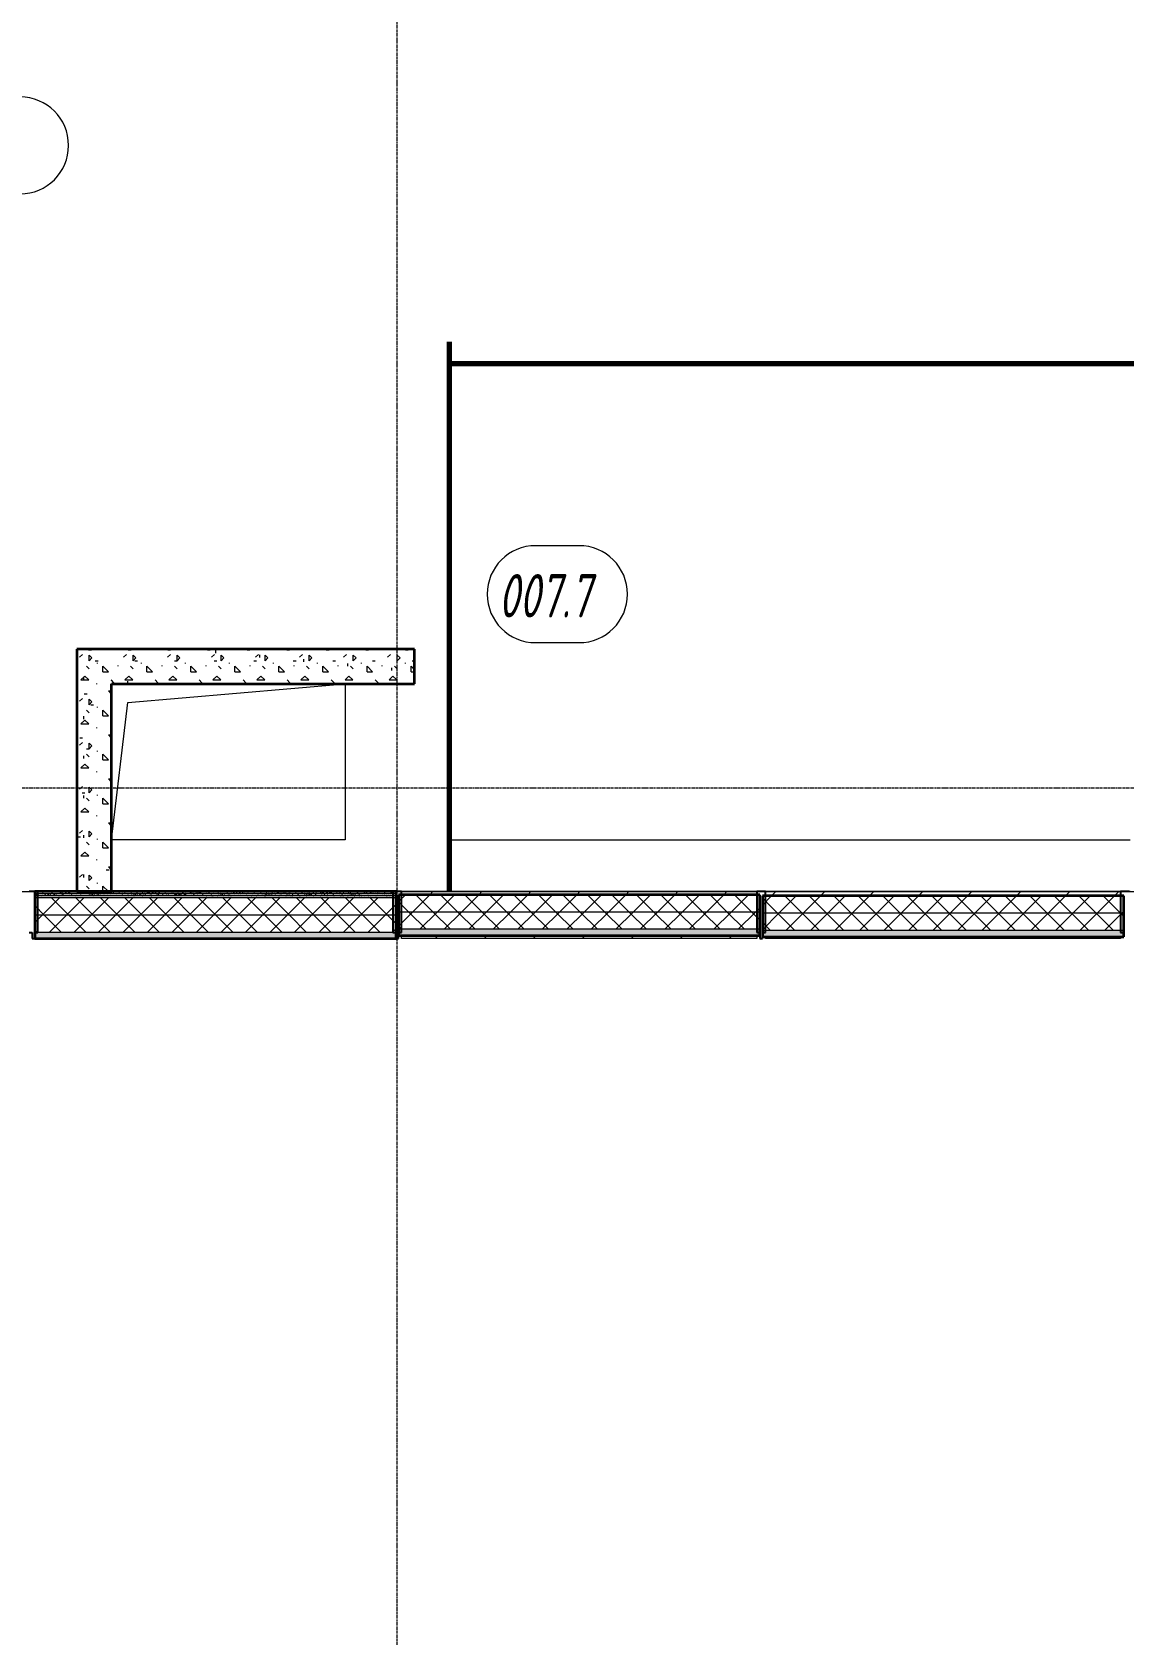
# Model space of a CAD drawing. Header units: millimetres. Extents: x -4948 to 42228, y -4856 to 69378.
# Drawn here: x 3402 to 9702, y -4856 to 4454 of the extents above; entities that cross this region are included whole.
import ezdxf

# ---------------------------------------------------------------- set-up
doc = ezdxf.new("R2010")
doc.units = ezdxf.units.MM
doc.linetypes.add('Линия сетки', pattern=[22.225, 12.7, -3.175, 3.175, -3.175])
doc.linetypes.add('Штрих 3 х 1_5 мм', pattern=[4.5, 3, -1.5])
for name, color, linetype, lineweight in [('A-AREA', 32, 'Continuous', 9), ('A-AREA-IDEN', 2, 'Continuous', 30), ('A-DETL', 90, 'Continuous', 9), ('A-FLOR', 192, 'Continuous', 13), ('A-GLAZ-CWMG', 51, 'Continuous', 9), ('A-WALL', 113, 'Continuous', 13), ('A-WALL-PATT', 111, 'Continuous', 13), ('I-WALL', 2, 'Continuous', 13), ('S-GRID', 1, 'Continuous', 30)]:
    doc.layers.add(name, color=color, linetype=linetype, lineweight=lineweight)
doc.styles.add('ISOCPEUR_B_I', font='', dxfattribs={"width": 0.7, "height": 250})
doc.styles.get('ISOCPEUR_B_I').set_extended_font_data('ISOCPEUR', italic=True, bold=True)
pattern_1 = [(45, (0, 0), (-141.4214, 141.4214), [])]

# ---------------------------------------------------------------- blocks, each defined once
blk = doc.blocks.new('27ELB-RD-AR-0000-BIM_rvt-1-1 этаж отм_ _0_000 лотки')
at = {"layer": 'A-GLAZ-CWMG'}
h = blk.add_hatch(dxfattribs=at)
h.set_pattern_fill('FP_3', color=252, style=0, pattern_type=2)
h.set_pattern_definition(pattern_1)
h.paths.add_polyline_path([(7583.9, -525.5), (7583.9, -508), (5533.9, -508), (5533.9, -525.5)], flags=0)
h = blk.add_hatch(dxfattribs=at)
h.set_pattern_fill('FP_3', color=252, style=0, pattern_type=2)
h.set_pattern_definition(pattern_1)
h.paths.add_polyline_path([(7633.9, -533), (9683.9, -533), (9683.9, -508), (7633.9, -508)], flags=0)
h = blk.add_hatch(dxfattribs=at)
h.set_pattern_fill('FP_2', color=252, style=0, pattern_type=2)
h.set_pattern_definition(pattern_1)
h.paths.add_polyline_path([(7583.9, -778), (7583.9, -760.5), (5533.9, -760.5), (5533.9, -778)], flags=0)
h = blk.add_hatch(dxfattribs=at)
h.set_pattern_fill('FP_3', color=252, style=0, pattern_type=2)
h.set_pattern_definition(pattern_1)
h.paths.add_polyline_path([(9683.9, -778), (9683.9, -768), (7633.9, -768), (7633.9, -778), (7765.3, -778)], flags=0)
at = {"layer": 'A-WALL-PATT', "lineweight": 9}
for points in [[(5042.3, -778), (5501.9, -778), (5501.9, -743), (3415.9, -743), (3415.9, -778)], [(7601.9, -760.5), (7601.9, -725.5), (5515.9, -725.5), (5515.9, -760.5)], [(9701.9, -768), (9701.9, -733), (7615.9, -733), (7615.9, -768), (7765.3, -768)]]:
    blk.add_hatch(color=252, dxfattribs=at).paths.add_polyline_path(points, flags=0)
at = {"layer": 'A-AREA', "color": 252, "linetype": 'Штрих 3 х 1_5 мм', "lineweight": 70}
for p, q in [((5808.9, 2667.1), (5808.9, -508)), ((5808.9, 2542.1), (10908.9, 2542.1))]:
    blk.add_line(p, q, dxfattribs=at)
at = {"layer": 'A-AREA-IDEN', "color": 252, "lineweight": 9}
for p, q in [((6557.5, 1489.8), (6307.5, 1489.8)), ((6307.5, 929.8), (6557.5, 929.8))]:
    blk.add_line(p, q, dxfattribs=at)
for centre, start, end in [((3331.5, 3801), 270, 90), ((6307.5, 1209.8), 90, 270), ((6557.5, 1209.8), 270, 90)]:
    blk.add_arc(centre, 280, start, end, dxfattribs=at)
at = {"layer": 'A-DETL', "color": 252}
for p, q in [((3952.7, 584.7), (5208.9, 692.1)), ((3858.9, -207.9), (3952.7, 584.7))]:
    blk.add_line(p, q, dxfattribs=at)
at = {"layer": 'A-GLAZ-CWMG', "color": 252, "lineweight": 25, "extrusion": (0, 0, -1)}
for p, q in [((3433.9, -508), (3383.9, -508)), ((3433.9, -743), (3433.9, -508)), ((5483.9, -508), (5483.9, -743)), ((5533.9, -508), (5483.9, -508)), ((5533.9, -743), (5533.9, -508)), ((7583.9, -508), (7583.9, -743)), ((7633.9, -508), (7583.9, -508)), ((7633.9, -743), (7633.9, -508)), ((9683.9, -508), (9683.9, -743)), ((9733.9, -508), (9683.9, -508)), ((3383.9, -743), (3401.9, -743)), ((3401.9, -743), (3401.9, -778)), ((3415.9, -778), (3415.9, -743)), ((3415.9, -743), (3433.9, -743)), ((5483.9, -743), (5501.9, -743)), ((5501.9, -743), (5501.9, -778)), ((5515.9, -778), (5515.9, -743)), ((5515.9, -743), (5533.9, -743)), ((7583.9, -743), (7601.9, -743)), ((7601.9, -743), (7601.9, -778)), ((7615.9, -778), (7615.9, -743)), ((7615.9, -743), (7633.9, -743)), ((9683.9, -743), (9701.9, -743)), ((3401.9, -778), (3415.9, -778)), ((5501.9, -778), (5515.9, -778)), ((7601.9, -778), (7615.9, -778))]:
    blk.add_line(p, q, dxfattribs=at)
at = {"layer": 'A-GLAZ-CWMG', "color": 252}
for p, q in [((7583.9, -508), (5533.9, -508)), ((9683.9, -508), (7633.9, -508)), ((5533.9, -778), (5533.9, -760.5)), ((7583.9, -778), (5533.9, -778)), ((7583.9, -760.5), (7583.9, -778)), ((7633.9, -778), (7633.9, -768)), ((9683.9, -778), (7633.9, -778)), ((9683.9, -768), (9683.9, -778))]:
    blk.add_line(p, q, dxfattribs=at)
at = {"layer": 'A-WALL', "color": 252, "lineweight": 35}
for p, q in [((5501.9, -508), (3415.9, -508)), ((3415.9, -508), (3415.9, -778)), ((5501.9, -778), (5501.9, -508)), ((7601.9, -525.5), (5515.9, -525.5)), ((5515.9, -525.5), (5515.9, -760.5)), ((7601.9, -760.5), (7601.9, -525.5)), ((9701.9, -533), (7615.9, -533)), ((7615.9, -533), (7615.9, -768)), ((9701.9, -768), (9701.9, -533)), ((3415.9, -778), (5501.9, -778)), ((5515.9, -760.5), (7601.9, -760.5)), ((7615.9, -768), (9701.9, -768))]:
    blk.add_line(p, q, dxfattribs=at)
at = {"layer": 'A-WALL', "color": 252, "lineweight": 9}
for p, q in [((5501.9, -520.5), (3415.9, -520.5)), ((5501.9, -533), (3415.9, -533)), ((5501.9, -543), (3415.9, -543)), ((5501.9, -643), (3415.9, -643)), ((7601.9, -625.5), (5515.9, -625.5)), ((9701.9, -633), (7615.9, -633)), ((5501.9, -743), (3415.9, -743)), ((7601.9, -725.5), (5515.9, -725.5)), ((9701.9, -733), (7615.9, -733))]:
    blk.add_line(p, q, dxfattribs=at)
at = {"layer": 'A-WALL-PATT', "color": 252, "linetype": 'Continuous', "lineweight": 9}
for p, q in [((3675.1, 845.4), (3690.9, 861.2)), ((3727.4, 889), (3743.3, 889)), ((3746.5, 841.4), (3730.6, 857.3)), ((3730.6, 825.5), (3730.6, 857.2)), ((3730.6, 825.5), (3746.5, 841.4)), ((3857.6, 889), (3854.5, 892.1)), ((3857.6, 889), (3858.9, 890.2)), ((3858.9, 890.2), (3860.7, 892.1)), ((3929.1, 845.4), (3944.9, 861.2)), ((3956.1, 889), (3971.9, 889)), ((4000.5, 841.4), (3984.6, 857.3)), ((3984.6, 825.5), (3984.6, 857.2)), ((3984.6, 825.5), (4000.5, 841.4)), ((4111.6, 889), (4108.5, 892.1)), ((4111.6, 889), (4114.7, 892.1)), ((4183.1, 845.4), (4198.9, 861.2)), ((4184.6, 889), (4200.5, 889)), ((4254.5, 841.4), (4238.6, 857.3)), ((4238.6, 825.5), (4238.6, 857.2)), ((4238.6, 825.5), (4254.5, 841.4)), ((4365.6, 889), (4362.5, 892.1)), ((4365.6, 889), (4368.7, 892.1)), ((4413.2, 889), (4429.1, 889)), ((4437.1, 845.4), (4452.9, 861.2)), ((4460.9, 869.9), (4460.9, 885.8)), ((4508.5, 841.4), (4492.6, 857.3)), ((4492.6, 825.5), (4492.6, 857.2)), ((4492.6, 825.5), (4508.5, 841.4)), ((4619.6, 889), (4616.5, 892.1)), ((4619.6, 889), (4622.7, 892.1)), ((4641.9, 889), (4657.7, 889)), ((4691.1, 845.4), (4706.9, 861.2)), ((4714.9, 844.5), (4714.9, 860.4)), ((4762.5, 841.4), (4746.6, 857.3)), ((4746.6, 825.5), (4746.6, 857.2)), ((4746.6, 825.5), (4762.5, 841.4)), ((4873.6, 889), (4870.5, 892.1)), ((4870.5, 889), (4886.3, 889)), ((4873.6, 889), (4876.7, 892.1)), ((4945.1, 845.4), (4960.9, 861.2)), ((5016.5, 841.4), (5000.6, 857.3)), ((5000.6, 825.5), (5000.6, 857.2)), ((5000.6, 825.5), (5016.5, 841.4)), ((5099.1, 889), (5114.9, 889)), ((5127.6, 889), (5124.5, 892.1)), ((5127.6, 889), (5130.7, 892.1)), ((5199.1, 845.4), (5214.9, 861.2)), ((5270.5, 841.4), (5254.6, 857.3)), ((5254.6, 825.5), (5254.6, 857.2)), ((5254.6, 825.5), (5270.5, 841.4)), ((5327.7, 889), (5343.5, 889)), ((5381.6, 889), (5378.5, 892.1)), ((5381.6, 889), (5384.7, 892.1)), ((5453.1, 845.4), (5468.9, 861.2)), ((5524.5, 841.4), (5508.6, 857.3)), ((5508.6, 825.5), (5508.6, 857.2)), ((5508.6, 825.5), (5524.5, 841.4)), ((5556.2, 889), (5572.1, 889)), ((3730.6, 777.9), (3714.7, 793.8)), ((3765.6, 825.5), (3781.4, 825.5)), ((3778.2, 809.6), (3778.2, 813.6)), ((3810, 762), (3810, 793.7)), ((3841.7, 762), (3810, 793.7)), ((3810, 762), (3841.8, 762)), ((3897.3, 793.7), (3897.3, 797.7)), ((3984.6, 777.9), (3968.7, 793.8)), ((3994.2, 825.5), (4010, 825.5)), ((4032.2, 809.6), (4032.2, 813.6)), ((4064, 762), (4064, 793.7)), ((4095.7, 762), (4064, 793.7)), ((4064, 762), (4095.8, 762)), ((4151.3, 793.7), (4151.3, 797.7)), ((4238.6, 777.9), (4222.7, 793.8)), ((4222.8, 825.5), (4238.6, 825.5)), ((4286.2, 809.6), (4286.2, 813.6)), ((4318, 762), (4318, 793.7)), ((4349.7, 762), (4318, 793.7)), ((4318, 762), (4349.8, 762)), ((4405.3, 793.7), (4405.3, 797.7)), ((4451.4, 825.5), (4467.2, 825.5)), ((4492.6, 777.9), (4476.7, 793.8)), ((4540.2, 809.6), (4540.2, 813.6)), ((4572, 762), (4572, 793.7)), ((4603.7, 762), (4572, 793.7)), ((4572, 762), (4603.8, 762)), ((4659.3, 793.7), (4659.3, 797.7)), ((4680, 825.5), (4695.8, 825.5)), ((4746.6, 777.9), (4730.7, 793.8)), ((4794.2, 809.6), (4794.2, 813.6)), ((4826, 762), (4826, 793.7)), ((4857.7, 762), (4826, 793.7)), ((4826, 762), (4857.8, 762)), ((4908.6, 825.5), (4924.4, 825.5)), ((4913.3, 793.7), (4913.3, 797.7)), ((4968.9, 819.1), (4968.9, 835)), ((5000.6, 777.9), (4984.7, 793.8)), ((5048.2, 809.6), (5048.2, 813.6)), ((5080, 762), (5080, 793.7)), ((5111.7, 762), (5080, 793.7)), ((5080, 762), (5111.8, 762)), ((5137.2, 825.5), (5153, 825.5)), ((5167.3, 793.7), (5167.3, 797.7)), ((5222.9, 793.7), (5222.9, 809.6)), ((5254.6, 777.9), (5238.7, 793.8)), ((5302.2, 809.6), (5302.2, 813.6)), ((5334, 762), (5334, 793.7)), ((5365.7, 762), (5334, 793.7)), ((5334, 762), (5365.8, 762)), ((5365.8, 825.5), (5381.6, 825.5)), ((5421.3, 793.7), (5421.3, 797.7)), ((5476.9, 768.3), (5476.9, 784.2)), ((5508.6, 777.9), (5492.7, 793.8)), ((5556.2, 809.6), (5556.2, 813.6)), ((5588, 762), (5588, 793.7)), ((5608.9, 772.9), (5588, 793.7)), ((5588, 762), (5608.9, 762)), ((5594.4, 825.5), (5608.9, 825.5)), ((3683, 714.4), (3705.4, 736.8)), ((3683, 714.4), (3727.9, 714.4)), ((3698.9, 717.5), (3698.9, 733.4)), ((3727.9, 714.4), (3705.4, 736.8)), ((3774.3, 690.6), (3774.3, 694.5)), ((3858.9, 713.1), (3857.6, 714.4)), ((3873.5, 698.5), (3858.9, 713.1)), ((3937, 714.4), (3959.4, 736.8)), ((3937, 714.4), (3981.9, 714.4)), ((3952.9, 692.1), (3952.9, 708)), ((3981.9, 714.4), (3959.4, 736.8)), ((4028.3, 692.1), (4028.3, 694.5)), ((4127.5, 698.5), (4111.6, 714.4)), ((4191, 714.4), (4213.4, 736.8)), ((4191, 714.4), (4235.9, 714.4)), ((4235.9, 714.4), (4213.4, 736.8)), ((4282.3, 692.1), (4282.3, 694.5)), ((4381.5, 698.5), (4365.6, 714.4)), ((4445, 714.4), (4467.4, 736.8)), ((4445, 714.4), (4489.9, 714.4)), ((4489.9, 714.4), (4467.4, 736.8)), ((4536.3, 692.1), (4536.3, 694.5)), ((4635.5, 698.5), (4619.6, 714.4)), ((4699, 714.4), (4721.4, 736.8)), ((4699, 714.4), (4743.9, 714.4)), ((4743.9, 714.4), (4721.4, 736.8)), ((4790.3, 692.1), (4790.3, 694.5)), ((4889.5, 698.5), (4873.6, 714.4)), ((4953, 714.4), (4975.4, 736.8)), ((4953, 714.4), (4997.9, 714.4)), ((4997.9, 714.4), (4975.4, 736.8)), ((5044.3, 692.1), (5044.3, 694.5)), ((5143.5, 698.5), (5127.6, 714.4)), ((5207, 714.4), (5229.4, 736.8)), ((5207, 714.4), (5251.9, 714.4)), ((5251.9, 714.4), (5229.4, 736.8)), ((5298.3, 692.1), (5298.3, 694.5)), ((5397.5, 698.5), (5381.6, 714.4)), ((5461, 714.4), (5483.4, 736.8)), ((5461, 714.4), (5505.9, 714.4)), ((5505.9, 714.4), (5483.4, 736.8)), ((5552.3, 692.1), (5552.3, 694.5)), ((3675.1, 591.4), (3690.9, 607.2)), ((3702.1, 635), (3717.9, 635)), ((3746.5, 587.4), (3730.6, 603.3)), ((3730.6, 571.5), (3730.6, 603.2)), ((3730.6, 571.5), (3746.5, 587.4)), ((3740.2, 571.5), (3756, 571.5)), ((3778.2, 555.6), (3778.2, 559.6)), ((3857.6, 635), (3841.7, 650.9)), ((3841.8, 650.9), (3858.9, 650.9)), ((3857.6, 635), (3858.9, 636.2)), ((3683, 460.4), (3705.4, 482.8)), ((3698.9, 488.9), (3698.9, 504.8)), ((3727.9, 460.4), (3705.4, 482.8)), ((3730.6, 523.9), (3714.7, 539.8)), ((3810, 508), (3810, 539.7)), ((3841.7, 508), (3810, 539.7)), ((3810, 508), (3841.8, 508)), ((3676.7, 381), (3692.5, 381)), ((3683, 460.4), (3727.9, 460.4)), ((3774.3, 436.6), (3774.3, 440.5)), ((3857.6, 381), (3841.7, 396.9)), ((3841.8, 396.9), (3858.9, 396.9)), ((3858.9, 459.1), (3857.6, 460.4)), ((3857.6, 381), (3858.9, 382.2)), ((3675.1, 337.4), (3690.9, 353.2)), ((3730.6, 269.9), (3714.7, 285.7)), ((3714.8, 317.5), (3730.6, 317.5)), ((3746.5, 333.4), (3730.6, 349.2)), ((3730.6, 317.5), (3730.6, 349.2)), ((3730.6, 317.5), (3746.5, 333.4)), ((3778.2, 301.6), (3778.2, 305.6)), ((3810, 254), (3810, 285.7)), ((3841.7, 254), (3810, 285.7)), ((3683, 206.4), (3705.4, 228.8)), ((3683, 206.4), (3727.9, 206.4)), ((3698.9, 260.3), (3698.9, 276.2)), ((3727.9, 206.4), (3705.4, 228.8)), ((3774.3, 182.6), (3774.3, 186.5)), ((3810, 254), (3841.8, 254)), ((3858.9, 205.1), (3857.6, 206.4)), ((3658.9, 127), (3667.1, 127)), ((3675.1, 83.4), (3690.9, 99.2)), ((3746.5, 79.4), (3730.6, 95.2)), ((3730.6, 63.5), (3730.6, 95.2)), ((3857.6, 127), (3841.7, 142.9)), ((3841.8, 142.9), (3858.9, 142.9)), ((3857.6, 127), (3858.9, 128.2)), ((3689.3, 63.5), (3705.2, 63.5)), ((3698.9, 31.7), (3698.9, 47.6)), ((3730.6, 15.9), (3714.7, 31.7)), ((3730.6, 63.5), (3746.5, 79.4)), ((3778.2, 47.6), (3778.2, 51.6)), ((3810, 0), (3810, 31.7)), ((3841.7, 0), (3810, 31.7)), ((3810, 0), (3841.8, 0)), ((3683, -47.6), (3705.4, -25.2)), ((3683, -47.6), (3727.9, -47.6)), ((3727.9, -47.6), (3705.4, -25.2)), ((3774.3, -71.4), (3774.3, -67.5)), ((3858.9, -48.9), (3857.6, -47.6)), ((3675.1, -170.6), (3690.9, -154.8)), ((3698.9, -196.9), (3698.9, -181)), ((3730.6, -190.5), (3730.6, -158.8)), ((3746.5, -174.6), (3730.6, -158.8)), ((3730.6, -190.5), (3746.5, -174.6)), ((3857.6, -127), (3841.7, -111.1)), ((3841.8, -111.1), (3858.9, -111.1)), ((3854.4, -127), (3858.9, -127)), ((3857.6, -127), (3858.9, -125.8)), ((3663.9, -190.5), (3679.8, -190.5)), ((3683, -301.6), (3705.4, -279.2)), ((3727.9, -301.6), (3705.4, -279.2)), ((3730.6, -238.1), (3714.7, -222.3)), ((3778.2, -206.4), (3778.2, -202.4)), ((3810, -254), (3810, -222.3)), ((3841.7, -254), (3810, -222.3)), ((3810, -254), (3841.8, -254)), ((3683, -301.6), (3727.9, -301.6)), ((3774.3, -325.4), (3774.3, -321.5)), ((3857.6, -381), (3841.7, -365.1)), ((3841.8, -365.1), (3858.9, -365.1)), ((3858.9, -302.9), (3857.6, -301.6)), ((3675.1, -424.6), (3690.9, -408.8)), ((3698.9, -425.5), (3698.9, -409.6)), ((3730.6, -444.5), (3730.6, -412.8)), ((3746.5, -428.6), (3730.6, -412.8)), ((3730.6, -444.5), (3746.5, -428.6)), ((3778.2, -460.4), (3778.2, -456.4)), ((3829.1, -381), (3844.9, -381)), ((3857.6, -381), (3858.9, -379.8)), ((3415.9, -543.9), (3416.8, -543)), ((3416.2, -518.6), (3419, -520.4)), ((3419.5, -511.7), (3422.2, -509.6)), ((3423.4, -521.8), (3425.8, -524.1)), ((3435.7, -524.4), (3438.3, -522.3)), ((3439.3, -508), (3439.3, -508.1)), ((3452.8, -511.2), (3455.5, -509.2)), ((3455.6, -531.5), (3458.9, -531.1)), ((3455.7, -518.5), (3458.6, -520.3)), ((3458.2, -643), (3558.2, -543)), ((3461.5, -510.7), (3464, -512.9)), ((3462.1, -530.7), (3465.4, -530.2)), ((3470, -523.2), (3472.6, -521.1)), ((3472.4, -529.3), (3475.8, -528.9)), ((3474.2, -522.2), (3476.5, -524.4)), ((3476.5, -524.4), (3476.5, -524.4)), ((3476.5, -524.4), (3479, -526.7)), ((3485.3, -511.4), (3487.9, -509.4)), ((3489.8, -527), (3493.1, -526.6)), ((3495.3, -518.5), (3498.1, -520.3)), ((3496.3, -526.2), (3499.6, -525.7)), ((3503.2, -522.7), (3505.9, -520.7)), ((3506.6, -524.8), (3509.9, -524.4)), ((3512.4, -511.1), (3514.7, -513.2)), ((3612.9, -643), (3512.9, -543)), ((3514.7, -513.2), (3514.7, -513.2)), ((3514.7, -513.2), (3517.2, -515.5)), ((3519.6, -510.2), (3522.2, -508.1)), ((3522.5, -533), (3523, -532.6)), ((3524, -522.5), (3527.3, -522.1)), ((3525.8, -523.4), (3528.2, -525.6)), ((3530.5, -521.7), (3533.8, -521.2)), ((3534.8, -518.4), (3537.7, -520.2)), ((3535.7, -522.9), (3538.4, -520.8)), ((3540.8, -520.3), (3544.1, -519.9)), ((3552.8, -509.7), (3555.1, -508)), ((3555.2, -533), (3556.3, -532.2)), ((3558.2, -518), (3561.5, -517.6)), ((3563.9, -512.2), (3566.4, -514.5)), ((3564.7, -517.2), (3568, -516.7)), ((3570, -521.6), (3571.5, -520.5)), ((3571.5, -520.5), (3572.7, -519.6)), ((3574.4, -518.3), (3577.2, -520.1)), ((3575, -515.8), (3578.3, -515.4)), ((3576.6, -523.8), (3578.9, -526)), ((3578.9, -526), (3578.9, -526)), ((3578.9, -526), (3581.4, -528.2)), ((3585.3, -509.9), (3587.8, -508)), ((3587.9, -533), (3588.8, -532.3)), ((3592.4, -513.5), (3595.7, -513.1)), ((3598.8, -512.7), (3602.2, -512.2)), ((3599.6, -643), (3699.6, -543)), ((3603.2, -521.2), (3604.2, -520.5)), ((3604.2, -520.5), (3605.9, -519.2)), ((3609.2, -511.3), (3612.5, -510.9)), ((3613.9, -518.2), (3616.8, -520)), ((3614.7, -512.7), (3617.1, -514.8)), ((3617.1, -514.8), (3617.1, -514.8)), ((3617.1, -514.8), (3619.6, -517.1)), ((3619.6, -508.7), (3620.4, -508)), ((3620.6, -533), (3623.1, -531.1)), ((3626.5, -509), (3629.9, -508.6)), ((3628.1, -524.9), (3630.6, -527.2)), ((3633, -508.2), (3634.1, -508)), ((3635.7, -521.4), (3636.8, -520.5)), ((3636.8, -520.5), (3638.4, -519.3)), ((3652.9, -508.2), (3653.1, -508)), ((3653.5, -518.2), (3656.3, -520)), ((3653.7, -532.7), (3656.3, -530.7)), ((3754.3, -643), (3654.3, -543)), ((3666.3, -513.8), (3668.8, -516)), ((3670, -520.1), (3672.7, -518.1)), ((3679, -525.4), (3681.3, -527.5)), ((3681.3, -527.5), (3681.3, -527.5)), ((3681.3, -527.5), (3683.8, -529.8)), ((3685.3, -508.4), (3685.8, -508)), ((3686.1, -532.9), (3688.8, -530.8)), ((3693, -518.1), (3695.9, -519.9)), ((3703.3, -519.7), (3705.9, -517.7)), ((3706.6, -531.4), (3710, -530.9)), ((3713.1, -530.5), (3716.4, -530.1)), ((3730.6, -492.1), (3714.7, -476.3)), ((3717.1, -514.2), (3719.5, -516.4)), ((3719.5, -516.4), (3719.5, -516.4)), ((3719.5, -516.4), (3721.9, -518.6)), ((3720.5, -531.6), (3723.1, -529.6)), ((3723.4, -529.2), (3726.8, -528.7)), ((3730.5, -526.5), (3733, -528.8)), ((3732.6, -518), (3735.4, -519.8)), ((3735.8, -519.9), (3738.4, -517.8)), ((3740.8, -526.9), (3744.1, -526.4)), ((3741, -643), (3841, -543)), ((3747.3, -526), (3750.6, -525.6)), ((3753.7, -531.2), (3756.4, -529.2)), ((3757.6, -524.7), (3760.9, -524.2)), ((3768.7, -515.3), (3771.2, -517.6)), ((3770.1, -518.6), (3772.7, -516.6)), ((3772.1, -518), (3775, -519.8)), ((3775, -522.4), (3778.3, -521.9)), ((3781.3, -526.9), (3783.7, -529.1)), ((3781.5, -521.5), (3784.8, -521.1)), ((3783.7, -529.1), (3783.7, -529.1)), ((3783.7, -529.1), (3786.2, -531.3)), ((3786.2, -531.4), (3788.8, -529.3)), ((3791.8, -520.2), (3795.1, -519.7)), ((3895.7, -643), (3795.7, -543)), ((3803.3, -518.2), (3806, -516.2)), ((3809.2, -517.9), (3812.5, -517.4)), ((3841.7, -507.9), (3810, -476.3)), ((3810, -507.9), (3810, -476.3)), ((3811.7, -517.9), (3814.5, -519.7)), ((3815.7, -517), (3819, -516.6)), ((3819.5, -515.8), (3821.9, -517.9)), ((3820.5, -530.1), (3823.1, -528.1)), ((3821.9, -517.9), (3821.9, -517.9)), ((3821.9, -517.9), (3824.3, -520.2)), ((3826, -515.7), (3829.3, -515.2)), ((3832.9, -528), (3835.4, -530.3)), ((3835.8, -518.4), (3838.5, -516.3)), ((3843.4, -513.4), (3846.7, -512.9)), ((3849.8, -512.5), (3853.2, -512.1)), ((3851.2, -517.8), (3854.1, -519.6)), ((3853.7, -529.7), (3856.4, -527.7)), ((3860.2, -511.2), (3863.5, -510.7)), ((3861.4, -508), (3862.5, -509)), ((3870.1, -517.1), (3872.8, -515.1)), ((3871.1, -516.9), (3873.6, -519.2)), ((3877.6, -508.9), (3880.9, -508.4)), ((3882.5, -643), (3982.5, -543)), ((3883.7, -528.5), (3886.1, -530.6)), ((3886.1, -530.6), (3886.1, -530.6)), ((3886.1, -530.6), (3888.5, -532.9)), ((3886.2, -529.9), (3888.9, -527.8)), ((3890.8, -517.7), (3893.6, -519.5)), ((3903.3, -516.7), (3906, -514.7)), ((3920.5, -528.6), (3923.2, -526.6)), ((3921.9, -517.3), (3924.2, -519.5)), ((3924.2, -519.5), (3924.2, -519.5)), ((3924.2, -519.5), (3925.4, -520.5)), ((3925.4, -520.5), (3926.7, -521.7)), ((3930.3, -517.7), (3933.2, -519.5)), ((3935.3, -529.6), (3937.8, -531.9)), ((3935.8, -516.9), (3938.5, -514.8)), ((4037.1, -643), (3937.1, -543)), ((3953.8, -528.2), (3956.4, -526.2)), ((3957.6, -531.2), (3961, -530.8)), ((3962.1, -508), (3962.4, -508.3)), ((3962.4, -508.3), (3962.4, -508.3)), ((3962.4, -508.3), (3964.9, -510.6)), ((3964.1, -530.3), (3967.4, -529.9)), ((3969.9, -517.6), (3972.7, -519.4)), ((3970.1, -515.6), (3972.8, -513.6)), ((3973.5, -518.5), (3975.7, -520.5)), ((3974.4, -529), (3977.8, -528.6)), ((3975.7, -520.5), (3975.9, -520.7)), ((3986.1, -530), (3988.5, -532.2)), ((3986.2, -528.3), (3988.9, -526.3)), ((3988.5, -532.2), (3988.5, -532.2)), ((3988.5, -532.2), (3989.4, -533)), ((3991.8, -526.7), (3995.1, -526.3)), ((3998.3, -525.8), (4001.6, -525.4)), ((4003.4, -515.2), (4006, -513.2)), ((4008.6, -524.5), (4011.9, -524.1)), ((4009.4, -517.5), (4012.3, -519.3)), ((4012.4, -508), (4014.1, -509.6)), ((4020.6, -527.1), (4023.2, -525.1)), ((4023.9, -643), (4123.9, -543)), ((4024.3, -518.9), (4026.1, -520.5)), ((4026, -522.2), (4029.3, -521.8)), ((4026.1, -520.5), (4026.6, -521)), ((4026.6, -521), (4026.6, -521)), ((4026.6, -521), (4029.1, -523.3)), ((4032.5, -521.3), (4035.8, -520.9)), ((4035.9, -515.4), (4038.5, -513.3)), ((4037.7, -531.2), (4039.7, -533)), ((4042.8, -520), (4046.1, -519.6)), ((4049, -517.4), (4051.8, -519.3)), ((4053.8, -526.7), (4056.5, -524.6)), ((4060.2, -517.7), (4063.5, -517.3)), ((4062.8, -508), (4064.8, -509.9)), ((4064.8, -509.9), (4064.8, -509.9)), ((4064.8, -509.9), (4067.3, -512.2)), ((4066.7, -516.8), (4070, -516.4)), ((4070.2, -514.1), (4072.8, -512.1)), ((4075.9, -520), (4076.4, -520.5)), ((4076.4, -520.5), (4078.3, -522.3)), ((4077, -515.5), (4080.3, -515)), ((4178.6, -643), (4078.6, -543)), ((4086.3, -526.8), (4088.9, -524.8)), ((4088.5, -517.4), (4091.4, -519.2)), ((4088.5, -531.6), (4090.1, -533)), ((4094.4, -513.2), (4097.7, -512.8)), ((4100.9, -512.3), (4104.2, -511.9)), ((4103.4, -513.7), (4106.1, -511.7)), ((4111.2, -511), (4114.5, -510.5)), ((4114, -508.9), (4116.5, -511.1)), ((4120.6, -525.6), (4123.2, -523.6)), ((4126.7, -520.5), (4126.8, -520.5)), ((4126.8, -520.5), (4129, -522.6)), ((4128.1, -517.3), (4130.9, -519.1)), ((4128.6, -508.7), (4131.9, -508.3)), ((4129, -522.6), (4129, -522.6)), ((4129, -522.6), (4131.5, -524.9)), ((4135.9, -513.9), (4138.6, -511.8)), ((4140.1, -532.7), (4140.4, -533)), ((4153.8, -525.2), (4156.5, -523.1)), ((4164.9, -509.3), (4167.2, -511.4)), ((4165.3, -643), (4265.3, -543)), ((4167.2, -511.4), (4167.2, -511.4)), ((4167.2, -511.4), (4169.7, -513.7)), ((4167.6, -517.2), (4170.5, -519)), ((4170.2, -512.6), (4172.9, -510.6)), ((4178.2, -521.6), (4180.7, -523.8)), ((4186.3, -525.3), (4189, -523.3)), ((4193.5, -533), (4194.6, -532.9)), ((4203.4, -512.2), (4206.1, -510.2)), ((4207.2, -517.2), (4210, -519)), ((4208.7, -531), (4212, -530.6)), ((4215.1, -530.2), (4218.4, -529.7)), ((4216.4, -510.4), (4218.9, -512.7)), ((4320, -643), (4220, -543)), ((4220.6, -524.1), (4223.3, -522.1)), ((4225.4, -528.8), (4228.8, -528.4)), ((4229.1, -522), (4231.4, -524.2)), ((4231.4, -524.2), (4231.4, -524.2)), ((4231.4, -524.2), (4233.9, -526.4)), ((4235.9, -512.4), (4238.6, -510.3)), ((4242.8, -526.5), (4246.2, -526.1)), ((4246.7, -517.1), (4249.6, -518.9)), ((4249.3, -525.7), (4252.6, -525.2)), ((4253.9, -523.7), (4256.5, -521.6)), ((4259.6, -524.3), (4263, -523.9)), ((4267.2, -510.9), (4269.6, -513)), ((4269.6, -513), (4269.6, -513)), ((4269.6, -513), (4272.1, -515.3)), ((4270.2, -511.1), (4272.9, -509.1)), ((4277, -522), (4280.3, -521.6)), ((4280.6, -523.1), (4283.1, -525.4)), ((4283.5, -521.2), (4286.8, -520.7)), ((4286.3, -517), (4289.1, -518.8)), ((4286.4, -523.8), (4289, -521.8)), ((4293.8, -519.8), (4297.1, -519.4)), ((4303.5, -510.7), (4306.1, -508.7)), ((4306.7, -643), (4406.7, -543)), ((4311.2, -517.5), (4314.5, -517.1)), ((4317.7, -516.7), (4321, -516.2)), ((4318.8, -512), (4321.3, -514.3)), ((4320.7, -522.6), (4323.3, -520.6)), ((4325.8, -516.9), (4328.7, -518.7)), ((4328, -515.3), (4331.3, -514.9)), ((4331.5, -523.6), (4333.8, -525.7)), ((4333.8, -525.7), (4333.8, -525.7)), ((4333.8, -525.7), (4336.3, -528)), ((4336, -510.8), (4338.6, -508.8)), ((4345.4, -513), (4348.7, -512.6)), ((4351, -533), (4351.1, -533)), ((4351.9, -512.2), (4355.2, -511.7)), ((4353.9, -522.2), (4356, -520.5)), ((4356, -520.5), (4356.6, -520.1)), ((4461.4, -643), (4361.4, -543)), ((4362.2, -510.8), (4365.5, -510.4)), ((4365.4, -516.9), (4368.2, -518.7)), ((4369.6, -512.4), (4372, -514.6)), ((4370.3, -509.6), (4372.3, -508)), ((4372, -514.6), (4372, -514.6)), ((4372, -514.6), (4374.4, -516.8)), ((4372.4, -533), (4373.7, -532)), ((4379.6, -508.5), (4382.9, -508.1)), ((4383, -524.7), (4385.5, -527)), ((4386.4, -522.3), (4388.7, -520.5)), ((4388.7, -520.5), (4389, -520.3)), ((4390.6, -532.9), (4390.7, -533)), ((4403.5, -509.2), (4405, -508)), ((4404.9, -516.8), (4407.8, -518.6)), ((4405.1, -533), (4407, -531.6)), ((4420.7, -521.1), (4421.4, -520.5)), ((4421.2, -513.5), (4423.7, -515.8)), ((4421.4, -520.5), (4423.3, -519.1)), ((4430.1, -532.8), (4430.4, -533)), ((4433.8, -525.1), (4436.2, -527.3)), ((4436, -509.3), (4437.7, -508)), ((4436.2, -527.3), (4436.2, -527.3)), ((4436.2, -527.3), (4438.7, -529.5)), ((4437.8, -533), (4439.5, -531.8)), ((4443.3, -533), (4445.6, -532.7)), ((4444.5, -516.7), (4447.3, -518.5)), ((4448.1, -643), (4548.1, -543)), ((4453.9, -520.7), (4454.1, -520.5)), ((4454.1, -520.5), (4456.6, -518.6)), ((4459.7, -530.9), (4463, -530.4)), ((4466.1, -530), (4469.4, -529.6)), ((4469.7, -532.8), (4470.1, -533)), ((4470.3, -508.1), (4470.4, -508)), ((4471.1, -532.6), (4473.8, -530.5)), ((4472, -514), (4474.4, -516.1)), ((4474.4, -516.1), (4474.4, -516.1)), ((4474.4, -516.1), (4476.8, -518.4)), ((4476.4, -528.7), (4479.8, -528.2)), ((4484, -516.7), (4486.9, -518.5)), ((4485.4, -526.2), (4487.9, -528.5)), ((4486.4, -520.8), (4486.8, -520.5)), ((4486.8, -520.5), (4489.1, -518.8)), ((4493.8, -526.4), (4497.2, -525.9)), ((4500.3, -525.5), (4503.6, -525.1)), ((4602.8, -643), (4502.8, -543)), ((4504.3, -532.2), (4507, -530.1)), ((4509.2, -532.7), (4509.7, -533)), ((4510.6, -524.2), (4514, -523.7)), ((4520.7, -519.6), (4523.4, -517.5)), ((4523.6, -515.1), (4526.1, -517.4)), ((4523.6, -516.6), (4526.4, -518.4)), ((4528, -521.9), (4531.4, -521.4)), ((4534.5, -521), (4537.8, -520.6)), ((4536.2, -526.7), (4538.6, -528.8)), ((4536.8, -532.3), (4539.5, -530.3)), ((4538.6, -528.8), (4538.6, -528.8)), ((4538.6, -528.8), (4541, -531.1)), ((4544.8, -519.7), (4548.1, -519.2)), ((4548.8, -532.6), (4549.4, -533)), ((4554, -519.2), (4556.6, -517.1)), ((4562.2, -517.4), (4565.5, -516.9)), ((4563.1, -516.5), (4566, -518.3)), ((4568.7, -516.5), (4572, -516.1)), ((4571.1, -531.1), (4573.8, -529)), ((4574.4, -515.5), (4576.7, -517.7)), ((4576.7, -517.7), (4576.7, -517.7)), ((4576.7, -517.7), (4579.2, -519.9)), ((4579, -515.2), (4582.3, -514.7)), ((4586.5, -519.3), (4589.1, -517.3)), ((4587.8, -527.8), (4590.3, -530.1)), ((4588.3, -532.5), (4589.1, -533)), ((4589.6, -643), (4689.6, -543)), ((4596.4, -512.9), (4599.7, -512.4)), ((4602.7, -516.4), (4605.5, -518.2)), ((4602.9, -512), (4606.2, -511.6)), ((4604.4, -530.6), (4607, -528.6)), ((4613.2, -510.7), (4616.5, -510.2)), ((4616.5, -508), (4617.4, -508.8)), ((4620.8, -518.1), (4623.4, -516)), ((4626, -516.7), (4628.4, -518.9)), ((4627.9, -532.5), (4628.7, -533)), ((4630.6, -508.4), (4633.2, -508)), ((4636.9, -530.8), (4639.5, -528.8)), ((4638.6, -528.2), (4641, -530.4)), ((4641, -530.4), (4641, -530.4)), ((4641, -530.4), (4643.4, -532.7)), ((4642.2, -516.4), (4645.1, -518.2)), ((4744.2, -643), (4644.2, -543)), ((4654, -517.7), (4656.7, -515.6)), ((4667.4, -532.4), (4668.4, -533)), ((4671.2, -529.6), (4673.8, -527.5)), ((4676.8, -517.1), (4679.1, -519.2)), ((4679.1, -519.2), (4679.1, -519.2)), ((4679.1, -519.2), (4680.5, -520.5)), ((4680.5, -520.5), (4681.6, -521.5)), ((4681.8, -516.3), (4684.6, -518.1)), ((4686.5, -517.8), (4689.1, -515.8)), ((4690.2, -529.4), (4692.7, -531.6)), ((4693.3, -533), (4696.6, -532.6)), ((4704.4, -529.1), (4707.1, -527.1)), ((4707, -532.3), (4708.1, -533)), ((4710.7, -530.7), (4714, -530.3)), ((4717.1, -529.9), (4720.5, -529.4)), ((4717.2, -508), (4717.3, -508.1)), ((4717.3, -508.1), (4717.3, -508.1)), ((4717.3, -508.1), (4719.8, -510.4)), ((4720.8, -516.6), (4723.4, -514.5)), ((4721.3, -516.2), (4724.2, -518)), ((4727.5, -528.5), (4730.8, -528.1)), ((4728.4, -518.2), (4730.8, -520.5)), ((4731, -643), (4831, -543)), ((4736.9, -529.3), (4739.6, -527.3)), ((4741, -529.8), (4743.3, -531.9)), ((4743.3, -531.9), (4743.3, -531.9)), ((4743.3, -531.9), (4744.5, -533)), ((4744.9, -526.2), (4748.2, -525.8)), ((4746.5, -532.3), (4747.7, -533)), ((4751.3, -525.4), (4754.6, -524.9)), ((4754, -516.2), (4756.7, -514.1)), ((4760.9, -516.1), (4763.7, -517.9)), ((4761.6, -524), (4765, -523.6)), ((4767.6, -508), (4769, -509.3)), ((4771.2, -528.1), (4773.9, -526)), ((4779, -521.7), (4782.4, -521.3)), ((4779.2, -518.7), (4781.2, -520.5)), ((4781.2, -520.5), (4781.5, -520.8)), ((4781.5, -520.8), (4781.5, -520.8)), ((4781.5, -520.8), (4784, -523.1)), ((4785.5, -520.9), (4788, -520.5)), ((4885.7, -643), (4785.7, -543)), ((4786.1, -532.2), (4787.4, -533)), ((4786.5, -516.3), (4789.2, -514.3)), ((4788, -520.5), (4788.8, -520.4)), ((4792.6, -530.9), (4794.9, -533)), ((4795.8, -519.5), (4799.1, -519.1)), ((4800.4, -516.1), (4803.3, -517.9)), ((4804.4, -527.6), (4807.1, -525.6)), ((4813.2, -517.2), (4816.6, -516.8)), ((4817.9, -508), (4819.7, -509.7)), ((4819.7, -509.7), (4819.7, -509.7)), ((4819.7, -509.7), (4822.2, -511.9)), ((4819.7, -516.4), (4823, -515.9)), ((4820.8, -515.1), (4823.5, -513)), ((4825.6, -532.1), (4827, -533)), ((4830, -515), (4833.3, -514.6)), ((4830.7, -519.8), (4831.6, -520.5)), ((4831.6, -520.5), (4833.2, -522)), ((4836.9, -527.8), (4839.6, -525.8)), ((4840, -516), (4842.8, -517.8)), ((4843.4, -531.4), (4845.2, -533)), ((4847.4, -512.7), (4850.7, -512.3)), ((4853.9, -511.9), (4857.2, -511.4)), ((4854.1, -514.7), (4856.7, -512.6)), ((4864.2, -510.5), (4867.5, -510.1)), ((4865.2, -532), (4866.7, -533)), ((4868.9, -508.6), (4871.4, -510.9)), ((4871.2, -526.6), (4873.9, -524.5)), ((4872.4, -643), (4972.4, -543)), ((4879.5, -515.9), (4882.4, -517.7)), ((4881.6, -508.2), (4883, -508)), ((4881.6, -520.2), (4881.9, -520.5)), ((4881.9, -520.5), (4883.9, -522.4)), ((4883.9, -522.4), (4883.9, -522.4)), ((4883.9, -522.4), (4886.4, -524.6)), ((4886.6, -514.8), (4889.2, -512.8)), ((4895, -532.5), (4895.5, -533)), ((4904.5, -526.1), (4907.1, -524.1)), ((4904.7, -532), (4906.4, -533)), ((4919.1, -515.9), (4921.9, -517.7)), ((4919.7, -509.1), (4922.1, -511.2)), ((4920.9, -513.6), (4923.5, -511.5)), ((4922.1, -511.2), (4922.1, -511.2)), ((4922.1, -511.2), (4924.6, -513.5)), ((5027.1, -643), (4927.1, -543)), ((4933.1, -521.3), (4935.6, -523.6)), ((4937, -526.3), (4939.6, -524.3)), ((4944.3, -531.9), (4946, -533)), ((4944.3, -532.8), (4947.6, -532.4)), ((4945.8, -532.9), (4945.9, -533)), ((4954.1, -513.1), (4956.8, -511.1)), ((4958.6, -515.8), (4961.5, -517.6)), ((4961.7, -530.5), (4965, -530.1)), ((4968.1, -529.7), (4971.5, -529.3)), ((4971.3, -510.2), (4973.8, -512.5)), ((4971.3, -525.1), (4973.9, -523)), ((4978.5, -528.3), (4981.8, -527.9)), ((4983.8, -531.8), (4985.7, -533)), ((4983.9, -521.8), (4986.3, -523.9)), ((4986.3, -523.9), (4986.3, -523.9)), ((4986.3, -523.9), (4988.8, -526.2)), ((4986.6, -513.3), (4989.2, -511.3)), ((4995.9, -526), (4999.2, -525.6)), ((4998.2, -515.7), (5001, -517.5)), ((5002.3, -525.2), (5005.6, -524.8)), ((5004.5, -524.6), (5007.2, -522.6)), ((5012.6, -523.8), (5016, -523.4)), ((5013.8, -643), (5113.8, -543)), ((5020.9, -512.1), (5023.5, -510)), ((5022.1, -510.6), (5024.5, -512.8)), ((5023.4, -531.7), (5025.4, -533)), ((5024.5, -512.8), (5024.5, -512.8)), ((5024.5, -512.8), (5026.9, -515)), ((5030.1, -521.5), (5033.4, -521.1)), ((5035.5, -522.9), (5038, -525.2)), ((5036.5, -520.7), (5037.8, -520.5)), ((5037, -524.8), (5039.7, -522.7)), ((5037.7, -515.6), (5040.6, -517.4)), ((5037.8, -520.5), (5039.8, -520.3)), ((5046.8, -519.3), (5050.1, -518.9)), ((5054.1, -511.6), (5056.8, -509.6)), ((5062.9, -531.7), (5065, -533)), ((5064.2, -517), (5067.6, -516.6)), ((5168.5, -643), (5068.5, -543)), ((5070.7, -516.2), (5074, -515.8)), ((5071.3, -523.6), (5074, -521.5)), ((5073.7, -511.7), (5076.2, -514)), ((5077.3, -515.6), (5080.1, -517.4)), ((5081, -514.8), (5084.3, -514.4)), ((5086.3, -523.3), (5088.7, -525.5)), ((5086.6, -511.8), (5089.3, -509.8)), ((5088.7, -525.5), (5088.7, -525.5)), ((5088.7, -525.5), (5091.1, -527.7)), ((5098.4, -512.5), (5101.8, -512.1)), ((5102.5, -531.6), (5104.7, -533)), ((5104.5, -523.1), (5107.2, -521.1)), ((5104.9, -511.7), (5108.2, -511.3)), ((5115.2, -510.3), (5118.5, -509.9)), ((5116.8, -515.5), (5119.7, -517.3)), ((5120.9, -510.6), (5123.6, -508.5)), ((5124.3, -533), (5124.4, -533)), ((5124.5, -512.2), (5126.9, -514.3)), ((5126.9, -514.3), (5126.9, -514.3)), ((5126.9, -514.3), (5129.3, -516.6)), ((5132.6, -508), (5132.7, -508)), ((5137, -523.3), (5139.7, -521.2)), ((5137.9, -524.5), (5140.4, -526.7)), ((5142, -531.5), (5144.3, -533)), ((5154.2, -510.1), (5156.8, -508.1)), ((5155.3, -643), (5255.3, -543)), ((5156.4, -515.4), (5159.2, -517.2)), ((5157, -533), (5157.6, -532.6)), ((5171.3, -522), (5173.3, -520.5)), ((5173.3, -520.5), (5174, -520)), ((5176.1, -513.3), (5178.6, -515.6)), ((5181.6, -531.5), (5184, -533)), ((5186.7, -510.3), (5189.3, -508.3)), ((5188.7, -524.9), (5191.1, -527)), ((5189.7, -533), (5190.1, -532.7)), ((5191.1, -527), (5191.1, -527)), ((5191.1, -527), (5193.5, -529.3)), ((5195.3, -532.7), (5198.6, -532.2)), ((5195.9, -515.4), (5198.8, -517.2)), ((5204.6, -521.6), (5206, -520.5)), ((5206, -520.5), (5207.2, -519.6)), ((5309.9, -643), (5209.9, -543)), ((5212.7, -530.4), (5216, -529.9)), ((5219.1, -529.5), (5222.5, -529.1)), ((5221, -509.1), (5222.3, -508)), ((5221.1, -531.4), (5223.7, -533)), ((5222.4, -533), (5224.4, -531.5)), ((5226.9, -513.7), (5229.2, -515.9)), ((5229.2, -515.9), (5229.2, -515.9)), ((5229.2, -515.9), (5231.7, -518.2)), ((5229.5, -528.2), (5232.8, -527.7)), ((5235.5, -515.3), (5238.3, -517.1)), ((5237.1, -521.8), (5238.7, -520.5)), ((5238.7, -520.5), (5239.7, -519.7)), ((5240.3, -526), (5242.8, -528.3)), ((5246.9, -525.9), (5250.2, -525.4)), ((5253.3, -525), (5256.6, -524.6)), ((5254.2, -508.6), (5255, -508)), ((5255.1, -533), (5257.7, -531.1)), ((5260.7, -531.3), (5263.3, -533)), ((5263.6, -523.7), (5267, -523.2)), ((5271.4, -520.5), (5274, -518.5)), ((5271.4, -520.5), (5271.4, -520.5)), ((5275, -515.2), (5277.9, -517)), ((5278.5, -514.9), (5280.9, -517.1)), ((5281.1, -521.4), (5284.4, -520.9)), ((5286.7, -508.8), (5287.7, -508)), ((5287.5, -520.5), (5287.6, -520.5)), ((5287.6, -520.5), (5290.8, -520.1)), ((5287.8, -533), (5290.1, -531.2)), ((5291.1, -526.4), (5293.4, -528.6)), ((5293.4, -528.6), (5293.4, -528.6)), ((5293.4, -528.6), (5295.9, -530.9)), ((5296.7, -643), (5396.7, -543)), ((5297.8, -519.2), (5301.2, -518.7)), ((5300.2, -531.2), (5303, -533)), ((5304.6, -520.1), (5307.3, -518.1)), ((5314.6, -515.1), (5317.4, -516.9)), ((5315.3, -516.9), (5318.6, -516.4)), ((5321.7, -516), (5325, -515.6)), ((5321.8, -532), (5324.5, -530)), ((5329.3, -515.3), (5331.6, -517.4)), ((5331.6, -517.4), (5331.6, -517.4)), ((5331.6, -517.4), (5334.1, -519.7)), ((5332, -514.7), (5335.3, -514.2)), ((5337.1, -520.3), (5339.8, -518.2)), ((5339.8, -531.2), (5342.6, -533)), ((5342.7, -527.6), (5345.1, -529.8)), ((5349.4, -512.4), (5352.8, -511.9)), ((5451.4, -643), (5351.4, -543)), ((5354.1, -515.1), (5357, -516.9)), ((5355, -531.6), (5357.7, -529.6)), ((5355.9, -511.5), (5359.2, -511.1)), ((5366.2, -510.2), (5369.5, -509.7)), ((5371.4, -519), (5374.1, -517)), ((5371.7, -508), (5372.3, -508.6)), ((5379.3, -531.1), (5382.1, -532.9)), ((5380.9, -516.4), (5383.3, -518.7)), ((5387.5, -531.8), (5390.2, -529.7)), ((5393.5, -528), (5395.8, -530.2)), ((5393.7, -515), (5396.5, -516.8)), ((5395.8, -530.2), (5395.8, -530.2)), ((5395.8, -530.2), (5398.3, -532.4)), ((5404.7, -518.6), (5407.3, -516.6)), ((5418.9, -531), (5421.7, -532.8)), ((5421.8, -530.5), (5424.5, -528.5)), ((5431.7, -516.9), (5434, -519)), ((5433.2, -514.9), (5436.1, -516.7)), ((5434, -519), (5434, -519)), ((5434, -519), (5435.7, -520.5)), ((5435.7, -520.5), (5436.5, -521.3)), ((5437.1, -518.8), (5439.8, -516.7)), ((5445.1, -529.1), (5447.5, -531.4)), ((5446.3, -532.5), (5449.6, -532.1)), ((5455.1, -530.1), (5457.7, -528.1)), ((5458.4, -531), (5461.2, -532.8)), ((5463.7, -530.2), (5467, -529.8)), ((5470.1, -529.4), (5473.5, -528.9)), ((5471.4, -517.5), (5474.1, -515.5)), ((5472.4, -508), (5474.7, -510.1)), ((5472.8, -514.8), (5475.6, -516.6)), ((5480.5, -528), (5483.8, -527.6)), ((5483.2, -518), (5485.7, -520.2)), ((5487.6, -530.3), (5490.2, -528.2)), ((5501.9, -552.1), (5492.8, -543)), ((5495.9, -529.6), (5498.2, -531.7)), ((5497.9, -525.7), (5501.2, -525.3)), ((5497.9, -530.9), (5500.8, -532.7)), ((5498.2, -531.7), (5498.2, -531.7)), ((5498.2, -531.7), (5499.7, -533)), ((5515.9, -565.3), (5555.6, -525.5)), ((5597, -625.5), (5697, -525.5)), ((5716.7, -625.5), (5616.7, -525.5)), ((5738.4, -625.5), (5838.4, -525.5)), ((5858.1, -625.5), (5758.1, -525.5)), ((5879.9, -625.5), (5979.9, -525.5)), ((5999.5, -625.5), (5899.5, -525.5)), ((6021.3, -625.5), (6121.3, -525.5)), ((6141, -625.5), (6041, -525.5)), ((6162.7, -625.5), (6262.7, -525.5)), ((6282.4, -625.5), (6182.4, -525.5)), ((6304.1, -625.5), (6404.1, -525.5)), ((6423.8, -625.5), (6323.8, -525.5)), ((6445.5, -625.5), (6545.5, -525.5)), ((6565.2, -625.5), (6465.2, -525.5)), ((6587, -625.5), (6687, -525.5)), ((6706.6, -625.5), (6606.6, -525.5)), ((6728.4, -625.5), (6828.4, -525.5)), ((6848.1, -625.5), (6748.1, -525.5)), ((6869.8, -625.5), (6969.8, -525.5)), ((6989.5, -625.5), (6889.5, -525.5)), ((7011.2, -625.5), (7111.2, -525.5)), ((7130.9, -625.5), (7030.9, -525.5)), ((7152.6, -625.5), (7252.6, -525.5)), ((7272.3, -625.5), (7172.3, -525.5)), ((7294.1, -625.5), (7394.1, -525.5)), ((7413.8, -625.5), (7313.8, -525.5)), ((7435.5, -625.5), (7535.5, -525.5)), ((7555.2, -625.5), (7455.2, -525.5)), ((7601.9, -530.8), (7596.6, -525.5)), ((7615.9, -586.6), (7669.4, -533)), ((7704.1, -633), (7615.9, -544.8)), ((7710.8, -633), (7810.8, -533)), ((7845.5, -633), (7745.5, -533)), ((7852.3, -633), (7952.3, -533)), ((7986.9, -633), (7886.9, -533)), ((7993.7, -633), (8093.7, -533)), ((8128.4, -633), (8028.4, -533)), ((8135.1, -633), (8235.1, -533)), ((8269.8, -633), (8169.8, -533)), ((8276.5, -633), (8376.5, -533)), ((8411.2, -633), (8311.2, -533)), ((8417.9, -633), (8517.9, -533)), ((8552.6, -633), (8452.6, -533)), ((8559.4, -633), (8659.4, -533)), ((8694, -633), (8594, -533)), ((8700.8, -633), (8800.8, -533)), ((8835.5, -633), (8735.5, -533)), ((8842.2, -633), (8942.2, -533)), ((8976.9, -633), (8876.9, -533)), ((8983.6, -633), (9083.6, -533)), ((9118.3, -633), (9018.3, -533)), ((9125, -633), (9225, -533)), ((9259.7, -633), (9159.7, -533)), ((9266.5, -633), (9366.5, -533)), ((9401.1, -633), (9301.1, -533)), ((9407.9, -633), (9507.9, -533)), ((9542.6, -633), (9442.6, -533)), ((9549.3, -633), (9649.3, -533)), ((9684, -633), (9584, -533)), ((3471.5, -643), (3415.9, -587.4)), ((3415.9, -685.4), (3458.2, -643)), ((3571.5, -743), (3471.5, -643)), ((3499.6, -743), (3599.6, -643)), ((3712.9, -743), (3612.9, -643)), ((3641, -743), (3741, -643)), ((3854.3, -743), (3754.3, -643)), ((3782.5, -743), (3882.5, -643)), ((3995.7, -743), (3895.7, -643)), ((3923.9, -743), (4023.9, -643)), ((4137.1, -743), (4037.1, -643)), ((4065.3, -743), (4165.3, -643)), ((4278.6, -743), (4178.6, -643)), ((4206.7, -743), (4306.7, -643)), ((4420, -743), (4320, -643)), ((4348.1, -743), (4448.1, -643)), ((4561.4, -743), (4461.4, -643)), ((4489.6, -743), (4589.6, -643)), ((4702.8, -743), (4602.8, -643)), ((4631, -743), (4731, -643)), ((4844.2, -743), (4744.2, -643)), ((4772.4, -743), (4872.4, -643)), ((4985.7, -743), (4885.7, -643)), ((4913.8, -743), (5013.8, -643)), ((5127.1, -743), (5027.1, -643)), ((5055.3, -743), (5155.3, -643)), ((5268.5, -743), (5168.5, -643)), ((5196.7, -743), (5296.7, -643)), ((5409.9, -743), (5309.9, -643)), ((5338.1, -743), (5438.1, -643)), ((5438.1, -643), (5501.9, -579.3)), ((5501.9, -693.5), (5451.4, -643)), ((5575.3, -625.5), (5515.9, -566.1)), ((5515.9, -706.7), (5597, -625.5)), ((5675.3, -725.5), (5575.3, -625.5)), ((5638.4, -725.5), (5738.4, -625.5)), ((5816.7, -725.5), (5716.7, -625.5)), ((5779.9, -725.5), (5879.9, -625.5)), ((5958.1, -725.5), (5858.1, -625.5)), ((5921.3, -725.5), (6021.3, -625.5)), ((6099.5, -725.5), (5999.5, -625.5)), ((6062.7, -725.5), (6162.7, -625.5)), ((6241, -725.5), (6141, -625.5)), ((6204.1, -725.5), (6304.1, -625.5)), ((6382.4, -725.5), (6282.4, -625.5)), ((6345.5, -725.5), (6445.5, -625.5)), ((6523.8, -725.5), (6423.8, -625.5)), ((6487, -725.5), (6587, -625.5)), ((6665.2, -725.5), (6565.2, -625.5)), ((6628.4, -725.5), (6728.4, -625.5)), ((6806.6, -725.5), (6706.6, -625.5)), ((6769.8, -725.5), (6869.8, -625.5)), ((6948.1, -725.5), (6848.1, -625.5)), ((6911.2, -725.5), (7011.2, -625.5)), ((7089.5, -725.5), (6989.5, -625.5)), ((7052.6, -725.5), (7152.6, -625.5)), ((7230.9, -725.5), (7130.9, -625.5)), ((7194.1, -725.5), (7294.1, -625.5)), ((7372.3, -725.5), (7272.3, -625.5)), ((7335.5, -725.5), (7435.5, -625.5)), ((7513.8, -725.5), (7413.8, -625.5)), ((7476.9, -725.5), (7576.9, -625.5)), ((7601.9, -672.2), (7555.2, -625.5)), ((7576.9, -625.5), (7601.9, -600.6)), ((7615.9, -728), (7710.8, -633)), ((7804.1, -733), (7704.1, -633)), ((7752.3, -733), (7852.3, -633)), ((7945.5, -733), (7845.5, -633)), ((7893.7, -733), (7993.7, -633)), ((8086.9, -733), (7986.9, -633)), ((8035.1, -733), (8135.1, -633)), ((8228.4, -733), (8128.4, -633)), ((8176.5, -733), (8276.5, -633)), ((8369.8, -733), (8269.8, -633)), ((8317.9, -733), (8417.9, -633)), ((8511.2, -733), (8411.2, -633)), ((8459.4, -733), (8559.4, -633)), ((8652.6, -733), (8552.6, -633)), ((8600.8, -733), (8700.8, -633)), ((8794, -733), (8694, -633)), ((8742.2, -733), (8842.2, -633)), ((8935.5, -733), (8835.5, -633)), ((8883.6, -733), (8983.6, -633)), ((9076.9, -733), (8976.9, -633)), ((9025, -733), (9125, -633)), ((9218.3, -733), (9118.3, -633)), ((9166.5, -733), (9266.5, -633)), ((9359.7, -733), (9259.7, -633)), ((9307.9, -733), (9407.9, -633)), ((9501.1, -733), (9401.1, -633)), ((9449.3, -733), (9549.3, -633)), ((9642.6, -733), (9542.6, -633)), ((9590.7, -733), (9690.7, -633)), ((9701.9, -650.9), (9684, -633)), ((9690.7, -633), (9701.9, -621.9)), ((3430, -743), (3415.9, -728.9)), ((5479.5, -743), (5501.9, -720.7)), ((5533.9, -725.5), (5515.9, -707.5)), ((7662.7, -733), (7615.9, -686.2))]:
    blk.add_line(p, q, dxfattribs=at)
at = {"layer": 'I-WALL', "color": 252, "lineweight": 35}
for p, q in [((3858.9, 892.1), (3658.9, 892.1)), ((3658.9, 892.1), (3658.9, -507.9)), ((5608.9, 892.1), (3858.9, 892.1)), ((5608.9, 692.1), (5608.9, 892.1)), ((3858.9, -507.9), (3858.9, 692.1)), ((3858.9, 692.1), (5608.9, 692.1)), ((3658.9, -507.9), (3858.9, -507.9))]:
    blk.add_line(p, q, dxfattribs=at)
at = {"layer": 'A-AREA-IDEN', "color": 252, "style": 'ISOCPEUR_B_I', "width": 0.7}
blk.add_text('007.7', height=250, dxfattribs=at).set_placement((6093.2, 1075.9))
blk = doc.blocks.new('27ELB-RD-KR2-0000-BIM_rvt-1-1 этаж отм_ _0_000 лотки')
at = {"layer": 'A-FLOR', "color": 252, "lineweight": 15}
for p, q in [((5808.9, -207.9), (5808.9, 2542.1)), ((5808.9, 2542.1), (9738.9, 2542.1)), ((5208.9, 692.1), (5208.9, -207.9)), ((5208.9, -207.9), (3858.9, -207.9)), ((5808.9, -507.9), (5808.9, -207.9)), ((1845.5, -507.9), (3658.9, -507.9)), ((3858.9, -507.9), (5808.9, -507.9))]:
    blk.add_line(p, q, dxfattribs=at)
at = {"layer": 'A-WALL', "color": 252, "lineweight": 15}
for p, q in [((5808.9, -207.9), (9738.9, -207.9)), ((5808.9, -507.9), (5808.9, -207.9)), ((1845.5, -507.9), (3658.9, -507.9)), ((3858.9, -507.9), (20208.9, -507.9)), ((9738.9, -507.9), (5808.9, -507.9))]:
    blk.add_line(p, q, dxfattribs=at)
at = {"layer": 'S-GRID', "color": 252, "linetype": 'Линия сетки', "lineweight": 9}
for p, q in [((5508.9, -4856.4), (5508.9, 68377.9)), ((-4948, 92.1), (41228.1, 92.1))]:
    blk.add_line(p, q, dxfattribs=at)

msp = doc.modelspace()

# ---------------------------------------------------------------- block references
at = {"lineweight": 5}
for name in ['27ELB-RD-KR2-0000-BIM_rvt-1-1 этаж отм_ _0_000 лотки', '27ELB-RD-AR-0000-BIM_rvt-1-1 этаж отм_ _0_000 лотки']:
    msp.add_blockref(name, (0, 0), dxfattribs=at)

doc.saveas('drawing.dxf')
